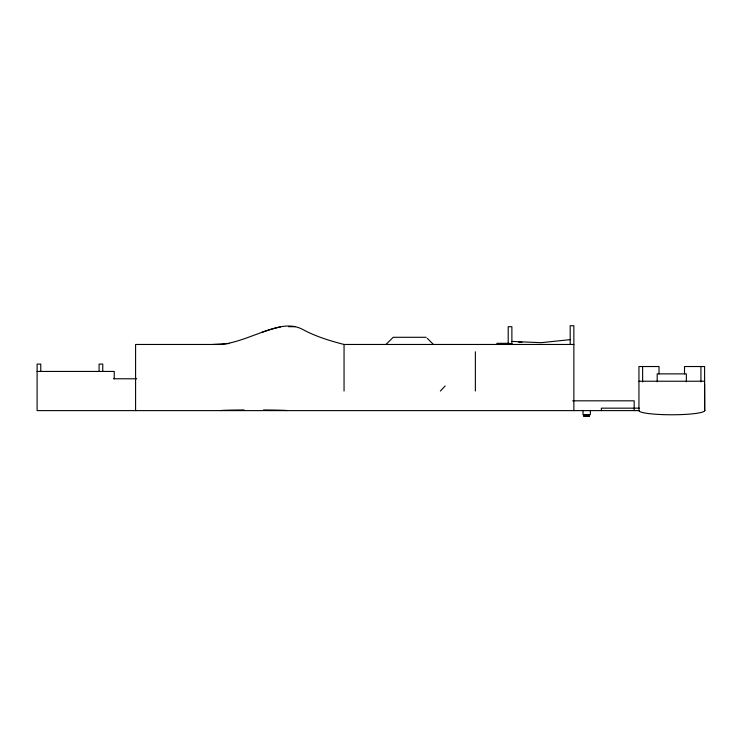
<?xml version="1.0" encoding="UTF-8"?>
<svg xmlns="http://www.w3.org/2000/svg" width="742" height="742" viewBox="0 0 742 742"><rect width="100%" height="100%" fill="white"/><g stroke="black" fill="none" stroke-linecap="round" stroke-linejoin="round"><path stroke-width="1.11" d="M586.922 416.281L587.163 415.511L587.608 416.281M587.339 416.281L588.638 414.75L589.445 414.75L589.445 416.281L583.935 416.281L583.935 414.75L585.892 416.281L585.976 414.75L586.449 416.281M440.368 391.025L445.144 386.007M385.859 344.594L393.186 337.295L426.242 337.295M280.439 326.999C260.192 330.969 241.614 342.275 220.94 344.464L135.591 344.464L135.591 410.614M261.972 332.295C275.143 327.769 289.658 322.241 303.014 329.615C315.897 336.571 329.94 340.819 344.056 344.464L573.863 344.464M212.731 344.464L229.148 343.546M570.19 339.641L541.029 342.702L511.878 341.403M288.647 326.703L294.806 326.703M496.723 343.323L509.031 343.323M508.205 343.546L511.878 343.546M37.1 371.436L114.24 371.436L114.24 378.782M113.535 378.782L136.704 378.782M638.945 381.23L704.603 381.23M704.603 383.679L704.752 410.614M572.666 400.819L634.187 400.819L634.187 410.614M639.242 408.165L601.354 408.165L601.354 410.614M639.316 410.614L37.1 410.614L37.1 364.09L40.773 364.09L40.773 371.436M659.026 373.885L659.026 366.529L638.945 366.529L638.945 410.614A32.834 4.155 0 0 0 671.77 414.769A32.834 4.155 0 0 0 704.603 410.614L704.9 410.614M584.919 415.511L584.919 416.281L584.742 414.75L588.063 414.75L587.989 416.281M518.602 342.108L521.969 342.387M427.281 338.333L433.504 344.529M584.742 414.75L586.041 416.281M704.603 410.614L704.603 366.529L684.514 366.529L684.514 373.885M700.93 366.529L700.93 381.963M686.35 381.796L686.35 373.885L657.189 373.885L657.189 381.796M642.618 366.529L642.618 381.963M590.363 410.363L590.363 414.75M589.352 414.75L589.352 416.281M589.074 414.75L589.074 416.281M588.638 414.75L588.638 416.281M588.462 415.511L588.527 416.281M588.276 416.281L588.276 415.511L587.488 416.281L587.404 414.75M586.69 414.75L586.69 416.281M586.217 415.511L585.772 416.281M585.392 415.511L585.392 416.281M585.095 415.511L585.095 416.281M584.306 414.75L584.306 416.281M584.028 414.75L584.028 416.281M583.017 410.363L583.017 414.75M573.863 410.614L573.863 325.719L570.19 325.719L570.19 344.483M511.878 344.538L511.878 326.703L508.205 326.703L508.205 344.464M475.372 351.81L475.372 391.025M344.056 344.464L344.056 391.025M102.758 371.436L102.758 364.09L99.085 364.09L99.085 371.436M220.995 410.614A32.834 0.686 0 0 1 244.155 409.955M263.493 409.955A32.834 0.686 0 0 1 286.653 410.614"/></g></svg>
